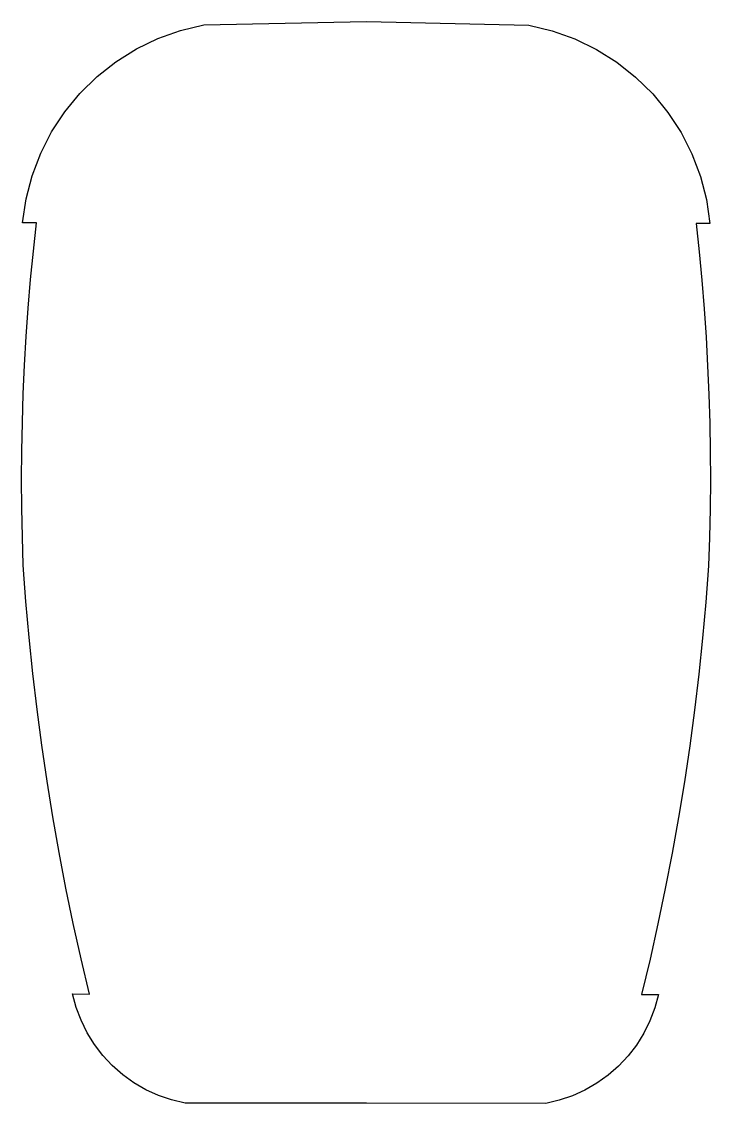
# Model space of a CAD drawing. Header units: metres. Extents: x -23.9 to 23.8, y -37.8 to 37.2.
import ezdxf

# ---------------------------------------------------------------- set-up
doc = ezdxf.new("R2010")
doc.units = ezdxf.units.M

msp = doc.modelspace()

# ---------------------------------------------------------------- linework, layer by layer
at = {"layer": 'Layer0'}
msp.add_polyline3d([(12.433, -37.762, 0), (0, -37.75, 0), (-0.14, -37.75, 0), (-12.573, -37.738, 0), (-13.508, -37.521, 0), (-14.417, -37.212, 0), (-15.291, -36.816, 0), (-16.122, -36.336, 0), (-16.902, -35.777, 0), (-17.623, -35.143, 0), (-18.278, -34.442, 0), (-18.861, -33.68, 0), (-19.367, -32.865, 0), (-19.79, -32.003, 0), (-20.127, -31.104, 0), (-20.373, -30.177, 0), (-19.21, -30.178, 0), (-19.788, -27.736, 0), (-20.331, -25.286, 0), (-20.838, -22.828, 0), (-21.31, -20.363, 0), (-21.747, -17.892, 0), (-22.147, -15.414, 0), (-22.512, -12.931, 0), (-22.841, -10.443, 0), (-23.134, -7.951, 0), (-23.391, -5.454, 0), (-23.612, -2.954, 0), (-23.797, -0.452, 0), (-23.859, 1.53, 0), (-23.896, 3.513, 0), (-23.908, 5.496, 0), (-23.894, 7.479, 0), (-23.855, 9.462, 0), (-23.792, 11.444, 0), (-23.702, 13.425, 0), (-23.588, 15.405, 0), (-23.449, 17.383, 0), (-23.284, 19.359, 0), (-23.094, 21.333, 0), (-22.88, 23.305, 0), (-23.845, 23.305, 0), (-23.601, 24.952, 0), (-23.18, 26.562, 0), (-22.588, 28.118, 0), (-21.832, 29.6, 0), (-20.92, 30.993, 0), (-19.863, 32.278, 0), (-18.673, 33.442, 0), (-17.365, 34.471, 0), (-15.954, 35.353, 0), (-14.455, 36.078, 0), (-12.887, 36.636, 0), (-11.268, 37.022, 0), (0, 37.25, 0), (11.268, 37.001, 0), (12.886, 36.612, 0), (14.453, 36.051, 0), (15.95, 35.324, 0), (17.36, 34.439, 0), (18.666, 33.408, 0), (19.853, 32.241, 0), (20.908, 30.954, 0), (21.817, 29.56, 0), (22.571, 28.076, 0), (23.16, 26.519, 0), (23.578, 24.908, 0), (23.819, 23.261, 0), (22.854, 23.262, 0), (23.065, 21.29, 0), (23.251, 19.316, 0), (23.412, 17.339, 0), (23.547, 15.361, 0), (23.658, 13.381, 0), (23.743, 11.4, 0), (23.804, 9.417, 0), (23.839, 7.435, 0), (23.849, 5.452, 0), (23.833, 3.469, 0), (23.793, 1.486, 0), (23.727, -0.496, 0), (23.537, -2.998, 0), (23.311, -5.498, 0), (23.05, -7.994, 0), (22.752, -10.486, 0), (22.418, -12.973, 0), (22.049, -15.455, 0), (21.644, -17.932, 0), (21.203, -20.403, 0), (20.726, -22.866, 0), (20.214, -25.323, 0), (19.667, -27.772, 0), (19.084, -30.214, 0), (20.247, -30.215, 0), (19.999, -31.142, 0), (19.661, -32.04, 0), (19.236, -32.9, 0), (18.729, -33.715, 0), (18.144, -34.476, 0), (17.488, -35.176, 0), (16.766, -35.808, 0), (15.985, -36.366, 0), (15.153, -36.845, 0), (14.278, -37.239, 0), (13.369, -37.546, 0), (12.433, -37.762, 0)], dxfattribs=at)

doc.saveas('drawing.dxf')
